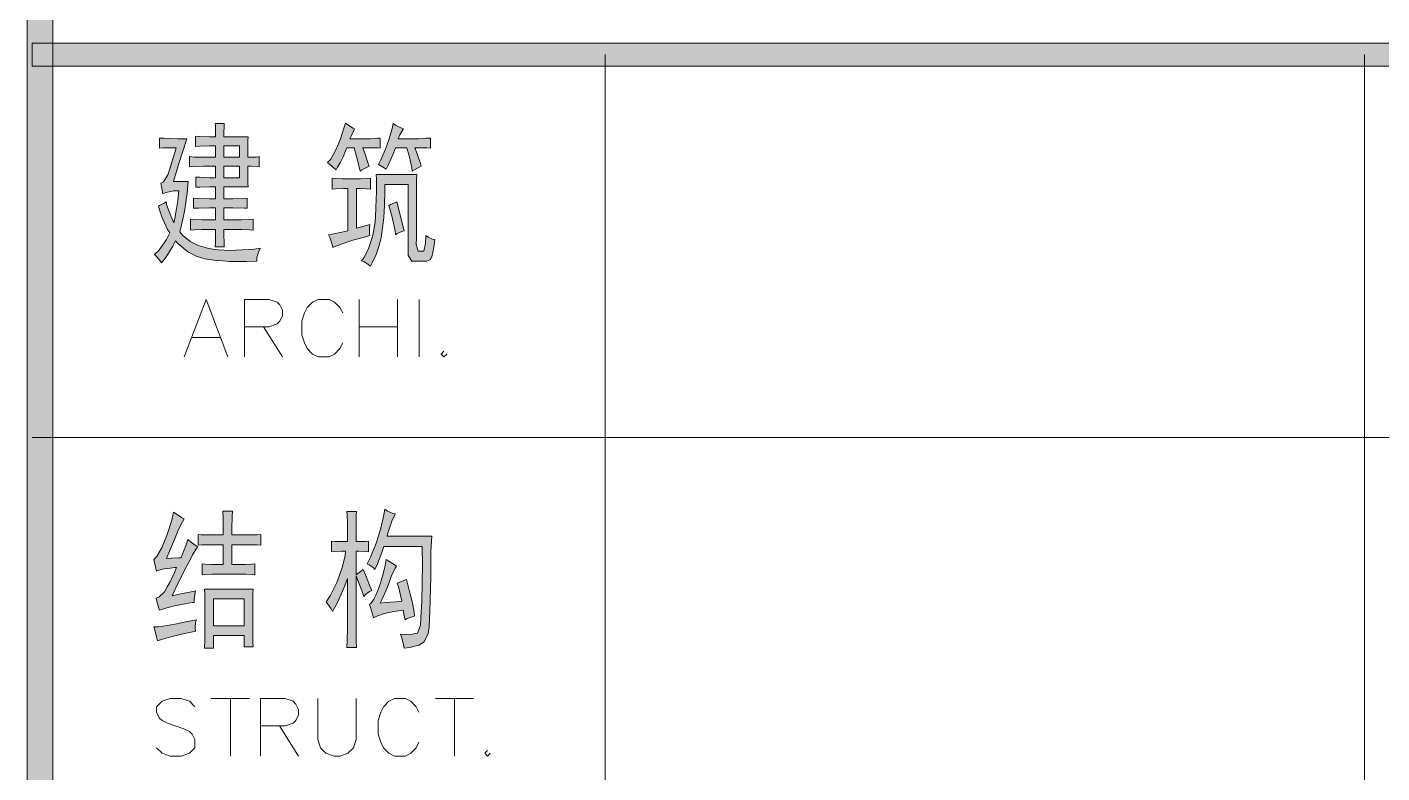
# Model space of a CAD drawing. Header units: millimetres. Extents: x 0 to 414, y 0 to 292.
# Drawn here: x 354.72 to 379.71, y 183.28 to 197.04 of the extents above; entities that cross this region are included whole.
import ezdxf

# ---------------------------------------------------------------- set-up
doc = ezdxf.new("R2010")
doc.units = ezdxf.units.MM

msp = doc.modelspace()

# ---------------------------------------------------------------- hatches: boundary and pattern name
h = msp.add_hatch(color=0)
h.dxf.hatch_style = 2
h.paths.add_polyline_path([(355.194306, 9.846028), (354.721583, 9.846028), (354.721583, 282.620861), (355.194306, 282.620861)])
h = msp.add_hatch(color=0)
h.dxf.hatch_style = 2
h.paths.add_polyline_path([(354.813306, 196.320833), (354.813306, 196.747694), (404.237472, 196.747694), (404.237472, 196.320833)])
h = msp.add_hatch(color=0)
h.paths.add_polyline_path([(358.199972, 195.019083), (358.199972, 195.089639), (358.196444, 195.213111), (358.192917, 195.2625), (358.358722, 195.2625), (358.355194, 195.213111), (358.351667, 195.089639), (358.351667, 195.019083), (358.799694, 195.019083), (358.796167, 194.952056), (358.792639, 194.761556), (358.792639, 194.641611), (358.849083, 194.641611), (358.954917, 194.645139), (359.000778, 194.652194), (359.000778, 194.465222), (358.958444, 194.46875), (358.852611, 194.475806), (358.792639, 194.475806), (358.792639, 194.352333), (358.796167, 194.165361), (358.799694, 194.098333), (358.351667, 194.098333), (358.351667, 193.876083), (358.513944, 193.876083), (358.729139, 193.879611), (358.782056, 193.886667), (358.782056, 193.699694), (358.732667, 193.703222), (358.517472, 193.710278), (358.351667, 193.710278), (358.351667, 193.488028), (358.598611, 193.488028), (358.67975, 193.488028), (358.824389, 193.491556), (358.891417, 193.498611), (358.891417, 193.297528), (358.824389, 193.304583), (358.67975, 193.311639), (358.598611, 193.311639), (358.351667, 193.311639), (358.351667, 193.216389), (358.355194, 193.054111), (358.358722, 192.987083), (358.192917, 192.987083), (358.196444, 193.054111), (358.199972, 193.216389), (358.199972, 193.311639), (358.009472, 193.311639), (357.945972, 193.311639), (357.808389, 193.304583), (357.734306, 193.297528), (357.734306, 193.498611), (357.804861, 193.491556), (357.945972, 193.488028), (358.016528, 193.488028), (358.199972, 193.488028), (358.199972, 193.710278), (358.083556, 193.710278), (357.882472, 193.703222), (357.794278, 193.699694), (357.794278, 193.886667), (357.886, 193.879611), (358.087083, 193.876083), (358.199972, 193.876083), (358.199972, 194.098333), (358.094139, 194.098333), (357.910694, 194.091278), (357.836611, 194.08775), (357.836611, 194.274722), (357.910694, 194.271194), (358.094139, 194.264139), (358.199972, 194.264139), (358.199972, 194.475806), (358.051806, 194.475806), (357.977722, 194.475806), (357.808389, 194.46875), (357.720194, 194.465222), (357.720194, 194.652194), (357.808389, 194.645139), (357.977722, 194.641611), (358.051806, 194.641611), (358.199972, 194.641611), (358.199972, 194.853278), (358.087083, 194.853278), (357.900111, 194.846222), (357.826028, 194.839167), (357.826028, 195.029667), (357.900111, 195.022611), (358.087083, 195.019083)])
h.paths.add_polyline_path([(358.640944, 194.264139), (358.640944, 194.475806), (358.351667, 194.475806), (358.351667, 194.264139)])
h.paths.add_polyline_path([(358.640944, 194.641611), (358.640944, 194.853278), (358.351667, 194.853278), (358.351667, 194.641611)])
h = msp.add_hatch(color=0)
h.dxf.hatch_style = 2
h.paths.add_polyline_path([(360.761139, 195.163722), (360.7435, 195.124917), (360.697639, 195.033194), (360.672944, 194.983806), (360.962222, 194.983806), (361.050417, 194.983806), (361.188, 194.990861), (361.237389, 194.994389), (361.237389, 194.807417), (361.195056, 194.814472), (361.082167, 194.818), (361.011611, 194.818), (360.912833, 194.818), (360.955167, 194.698056), (361.011611, 194.525194), (361.02925, 194.475806), (360.983389, 194.451111), (360.898722, 194.408778), (360.863444, 194.387611), (360.852861, 194.437), (360.799944, 194.652194), (360.754083, 194.818), (360.620028, 194.818), (360.595333, 194.758028), (360.549472, 194.648667), (360.524778, 194.602806), (360.503611, 194.553417), (360.450694, 194.458167), (360.422472, 194.408778), (360.383667, 194.440528), (360.306056, 194.507556), (360.263722, 194.542833), (360.323694, 194.606333), (360.418944, 194.775667), (360.45775, 194.877972), (360.500083, 194.980278), (360.567111, 195.177833), (360.595333, 195.273083), (360.651778, 195.234278), (360.732917, 195.177833)])
h = msp.add_hatch(color=0)
h.dxf.hatch_style = 2
h.paths.add_polyline_path([(361.34675, 194.419361), (361.307944, 194.447583), (361.237389, 194.489917), (361.202111, 194.507556), (361.244444, 194.592222), (361.325583, 194.775667), (361.360861, 194.877972), (361.399667, 194.980278), (361.456111, 195.174306), (361.477278, 195.2625), (361.519611, 195.234278), (361.614861, 195.184889), (361.667778, 195.163722), (361.650139, 195.146083), (361.597222, 195.057889), (361.569, 194.983806), (361.868861, 194.983806), (361.939417, 194.983806), (362.084056, 194.990861), (362.161667, 194.994389), (362.161667, 194.807417), (362.098167, 194.814472), (361.957056, 194.818), (361.875917, 194.818), (361.91825, 194.701583), (361.978222, 194.528722), (361.992333, 194.475806), (361.946472, 194.451111), (361.865333, 194.408778), (361.826528, 194.387611), (361.819472, 194.451111), (361.770083, 194.669833), (361.72775, 194.818), (361.519611, 194.818), (361.480806, 194.719222), (361.396139, 194.518139)])
h = msp.add_hatch(color=0)
h.dxf.hatch_style = 2
h.paths.add_polyline_path([(357.667278, 194.983806), (357.656694, 194.941472), (357.529694, 194.546361), (357.420333, 194.197111), (357.691972, 194.197111), (357.674333, 193.981917), (357.632, 193.675), (357.614361, 193.586806), (357.596722, 193.498611), (357.557917, 193.336333), (357.53675, 193.265778), (357.593194, 193.195222), (357.72725, 193.085861), (357.801333, 193.050583), (357.875417, 193.011778), (358.051806, 192.962389), (358.150583, 192.948278), (358.249361, 192.934167), (358.464556, 192.923583), (358.573917, 192.927111), (358.686806, 192.930639), (358.912583, 192.948278), (359.025472, 192.965917), (358.993722, 192.909472), (358.961972, 192.789528), (358.958444, 192.7225), (358.767944, 192.715444), (358.453972, 192.718972), (358.3305, 192.729556), (358.207028, 192.736611), (358.002417, 192.768361), (357.921278, 192.793056), (357.840139, 192.81775), (357.709611, 192.884778), (357.656694, 192.923583), (357.603778, 192.962389), (357.505, 193.050583), (357.459139, 193.099972), (357.40975, 193.001194), (357.28275, 192.793056), (357.201611, 192.69075), (357.173389, 192.733083), (357.106361, 192.810694), (357.071083, 192.845972), (357.152222, 192.923583), (357.293333, 193.121139), (357.353306, 193.244611), (357.3145, 193.311639), (357.254528, 193.431583), (357.233361, 193.488028), (357.208667, 193.544472), (357.166333, 193.671472), (357.145167, 193.742028), (357.166333, 193.749083), (357.236889, 193.787889), (357.286278, 193.819639), (357.296861, 193.752611), (357.370944, 193.558583), (357.427389, 193.431583), (357.455611, 193.548), (357.501472, 193.840806), (357.519111, 194.020722), (357.427389, 194.020722), (357.28275, 193.9925), (357.226306, 193.964278), (357.1875, 194.165361), (357.236889, 194.186528), (357.318028, 194.317056), (357.353306, 194.426417), (357.385056, 194.53225), (357.445028, 194.729806), (357.469722, 194.818), (357.385056, 194.818), (357.233361, 194.814472), (357.162806, 194.807417), (357.162806, 194.994389), (357.243944, 194.990861), (357.497944, 194.983806)])
h = msp.add_hatch(color=0)
h.dxf.hatch_style = 2
h.paths.add_polyline_path([(360.814056, 194.242972), (360.8705, 194.242972), (360.990444, 194.2465), (361.053944, 194.253556), (361.053944, 194.052472), (360.983389, 194.059528), (360.852861, 194.063056), (360.796417, 194.063056), (360.796417, 193.332806), (361.046889, 193.399833), (361.039833, 193.332806), (361.039833, 193.234028), (361.046889, 193.19875), (360.986917, 193.181111), (360.831694, 193.138778), (360.732917, 193.110556), (360.637667, 193.082333), (360.450694, 193.015306), (360.3625, 192.9765), (360.351917, 193.032944), (360.309583, 193.149361), (360.281361, 193.209333), (360.351917, 193.219917), (360.528306, 193.258722), (360.637667, 193.286944), (360.637667, 194.063056), (360.560056, 194.063056), (360.411889, 194.059528), (360.348389, 194.052472), (360.348389, 194.253556), (360.411889, 194.2465), (360.542417, 194.242972), (360.605917, 194.242972)])
h = msp.add_hatch(color=0)
h.dxf.hatch_style = 2
h.paths.add_polyline_path([(361.911194, 194.320583), (361.907667, 194.218278), (361.904139, 194.02425), (361.904139, 193.932528), (361.904139, 193.156417), (361.897083, 193.032944), (361.935889, 192.909472), (361.978222, 192.909472), (362.009972, 192.909472), (362.038194, 192.909472), (362.073472, 193.054111), (362.077, 193.19875), (362.119333, 193.167), (362.200472, 193.128194), (362.242806, 193.121139), (362.225167, 192.9765), (362.189889, 192.807167), (362.17225, 192.778944), (362.154611, 192.750722), (362.098167, 192.7225), (362.059361, 192.7225), (361.8865, 192.7225), (361.819472, 192.7225), (361.752444, 192.828333), (361.752444, 192.934167), (361.752444, 194.140667), (361.318528, 194.140667), (361.318528, 194.003083), (361.315, 193.752611), (361.307944, 193.64325), (361.300889, 193.530361), (361.279722, 193.332806), (361.265611, 193.244611), (361.2515, 193.156417), (361.212694, 192.994139), (361.188, 192.923583), (361.163306, 192.8495), (361.096278, 192.704861), (361.053944, 192.634306), (361.015139, 192.666056), (360.934, 192.715444), (360.888139, 192.733083), (360.937528, 192.793056), (361.025722, 192.972972), (361.061, 193.089389), (361.099806, 193.205806), (361.142139, 193.442167), (361.149194, 193.565639), (361.15625, 193.685583), (361.163306, 193.893722), (361.166833, 193.981917), (361.166833, 194.066583), (361.166833, 194.235917), (361.163306, 194.320583)])
h = msp.add_hatch(color=0)
h.dxf.hatch_style = 2
h.paths.add_polyline_path([(361.678361, 193.286944), (361.6325, 193.272833), (361.551361, 193.234028), (361.519611, 193.209333), (361.512556, 193.286944), (361.449056, 193.558583), (361.396139, 193.752611), (361.427889, 193.77025), (361.501972, 193.802), (361.544306, 193.819639)])
h = msp.add_hatch(color=0)
h.dxf.hatch_style = 2
h.paths.add_polyline_path([(357.617889, 187.970583), (357.586139, 187.917667), (357.515583, 187.773028), (357.476778, 187.684833), (357.4415, 187.593111), (357.349778, 187.374389), (357.293333, 187.240333), (357.385056, 187.243861), (357.519111, 187.250917), (357.561444, 187.250917), (357.596722, 187.339111), (357.660222, 187.511972), (357.684917, 187.593111), (357.72725, 187.554306), (357.818972, 187.48375), (357.868361, 187.452), (357.847194, 187.427306), (357.773111, 187.307361), (357.723722, 187.205056), (357.670806, 187.106278), (357.505, 186.778194), (357.395639, 186.552417), (357.529694, 186.580639), (357.748417, 186.622972), (357.826028, 186.640611), (357.815444, 186.580639), (357.801333, 186.474806), (357.801333, 186.428944), (357.766056, 186.425417), (357.632, 186.40425), (357.53675, 186.386611), (357.4415, 186.368972), (357.254528, 186.319583), (357.162806, 186.287833), (357.145167, 186.34075), (357.116944, 186.453639), (357.102833, 186.506556), (357.152222, 186.524194), (357.254528, 186.6265), (357.303917, 186.714694), (357.353306, 186.799361), (357.4415, 186.979278), (357.476778, 187.074528), (357.448556, 187.074528), (357.363889, 187.063944), (357.307444, 187.056889), (357.251, 187.049833), (357.152222, 187.025139), (357.109889, 187.0075), (357.099306, 187.063944), (357.074611, 187.16625), (357.0605, 187.219167), (357.106361, 187.268556), (357.205139, 187.437889), (357.258056, 187.561361), (357.307444, 187.684833), (357.388583, 187.949417), (357.420333, 188.094056), (357.469722, 188.062306), (357.5685, 187.998806)])
h = msp.add_hatch(color=0)
h.dxf.hatch_style = 2
h.paths.add_polyline_path([(358.341083, 187.67425), (358.341083, 187.765972), (358.337556, 187.988222), (358.334028, 188.115222), (358.510417, 188.115222), (358.503361, 188.016444), (358.499833, 187.794194), (358.499833, 187.67425), (358.74325, 187.67425), (358.820861, 187.67425), (358.9655, 187.677778), (359.032528, 187.684833), (359.032528, 187.48375), (358.9655, 187.490806), (358.824389, 187.494333), (358.750306, 187.494333), (358.499833, 187.494333), (358.499833, 187.127444), (358.690333, 187.127444), (358.750306, 187.127444), (358.866722, 187.1345), (358.923167, 187.141556), (358.923167, 186.940472), (358.873778, 186.947528), (358.753833, 186.951056), (358.683278, 186.951056), (358.199972, 186.951056), (358.129417, 186.951056), (358.005944, 186.947528), (357.953028, 186.940472), (357.953028, 187.141556), (358.005944, 187.1345), (358.122361, 187.127444), (358.185861, 187.127444), (358.341083, 187.127444), (358.341083, 187.494333), (358.161167, 187.494333), (358.083556, 187.494333), (357.942444, 187.490806), (357.875417, 187.48375), (357.875417, 187.684833), (357.931861, 187.677778), (358.062389, 187.67425), (358.143528, 187.67425)])
h = msp.add_hatch(color=0)
h.dxf.hatch_style = 2
h.paths.add_polyline_path([(360.930472, 186.541833), (360.895194, 186.647667), (360.824639, 186.834639), (360.789361, 186.919306), (360.789361, 186.076167), (360.789361, 185.95975), (360.792889, 185.719861), (360.796417, 185.599917), (360.620028, 185.599917), (360.627083, 185.726917), (360.630611, 185.963278), (360.630611, 186.076167), (360.630611, 186.873444), (360.58475, 186.735861), (360.447167, 186.428944), (360.355444, 186.263139), (360.33075, 186.309), (360.270778, 186.397194), (360.239028, 186.443056), (360.313111, 186.552417), (360.436583, 186.799361), (360.485972, 186.933417), (360.531833, 187.071), (360.588278, 187.289722), (360.595333, 187.374389), (360.528306, 187.374389), (360.401306, 187.367333), (360.337806, 187.360278), (360.337806, 187.561361), (360.401306, 187.554306), (360.545944, 187.550778), (360.630611, 187.550778), (360.630611, 187.804778), (360.630611, 187.889444), (360.627083, 188.037611), (360.620028, 188.104639), (360.796417, 188.104639), (360.792889, 188.048194), (360.789361, 187.900028), (360.789361, 187.804778), (360.789361, 187.550778), (360.842278, 187.550778), (360.958694, 187.554306), (361.022194, 187.561361), (361.022194, 187.360278), (360.958694, 187.367333), (360.842278, 187.374389), (360.789361, 187.374389), (360.789361, 186.940472), (360.821111, 186.961639), (360.888139, 187.011028), (360.919889, 187.03925), (360.962222, 186.940472), (361.039833, 186.746444), (361.078639, 186.651194), (361.039833, 186.630028), (360.96575, 186.573583)])
h = msp.add_hatch(color=0)
h.dxf.hatch_style = 2
h.paths.add_polyline_path([(361.512556, 188.062306), (361.491389, 188.0235), (361.452583, 187.92825), (361.431417, 187.871806), (361.413778, 187.815361), (361.3785, 187.706), (361.360861, 187.649556), (362.186361, 187.649556), (362.179306, 187.568417), (362.17225, 187.360278), (362.168722, 187.240333), (362.168722, 186.901667), (362.151083, 186.270194), (362.136972, 185.977389), (362.119333, 185.853917), (362.048778, 185.702222), (361.999389, 185.670472), (361.946472, 185.638722), (361.784194, 185.599917), (361.678361, 185.585806), (361.667778, 185.649306), (361.636028, 185.776306), (361.611333, 185.843333), (361.699528, 185.836278), (361.830056, 185.843333), (361.875917, 185.853917), (361.921778, 185.8645), (361.978222, 186.009139), (361.985278, 186.143194), (362.002917, 186.453639), (362.0135, 187.113333), (362.009972, 187.462583), (361.304417, 187.462583), (361.265611, 187.349694), (361.184472, 187.141556), (361.138611, 187.03925), (361.103333, 187.074528), (361.032778, 187.123917), (360.9975, 187.141556), (361.057472, 187.2615), (361.163306, 187.522556), (361.202111, 187.660139), (361.244444, 187.80125), (361.304417, 188.044667), (361.318528, 188.1505), (361.371444, 188.115222), (361.466694, 188.072889)])
h = msp.add_hatch(color=0)
h.dxf.hatch_style = 2
h.paths.add_polyline_path([(361.660722, 186.287833), (361.614861, 186.280778), (361.484333, 186.259611), (361.399667, 186.241972), (361.315, 186.224333), (361.170361, 186.174944), (361.113917, 186.143194), (361.096278, 186.210222), (361.057472, 186.337222), (361.036306, 186.397194), (361.061, 186.407778), (361.120972, 186.492444), (361.152722, 186.563), (361.188, 186.637083), (361.240917, 186.781722), (361.262083, 186.855806), (361.28325, 186.933417), (361.325583, 187.113333), (361.34675, 187.219167), (361.396139, 187.190944), (361.491389, 187.127444), (361.53725, 187.095694), (361.512556, 187.063944), (361.438472, 186.905194), (361.392611, 186.778194), (361.343222, 186.654722), (361.265611, 186.474806), (361.237389, 186.418361), (361.329111, 186.425417), (361.526667, 186.443056), (361.636028, 186.453639), (361.618389, 186.53125), (361.579583, 186.697056), (361.551361, 186.78525), (361.720694, 186.852278), (361.745389, 186.757028), (361.79125, 186.580639), (361.812417, 186.495972), (361.830056, 186.414833), (361.861806, 186.252556), (361.868861, 186.174944), (361.823, 186.164361), (361.734806, 186.132611), (361.696, 186.107917), (361.685417, 186.157306), (361.667778, 186.249028)])
h = msp.add_hatch(color=0)
h.paths.add_polyline_path([(358.891417, 186.675889), (358.887889, 186.601806), (358.884361, 186.443056), (358.884361, 186.351333), (358.884361, 185.977389), (358.884361, 185.871556), (358.887889, 185.688111), (358.891417, 185.6105), (358.725611, 185.6105), (358.725611, 185.822167), (358.161167, 185.822167), (358.161167, 185.585806), (357.991833, 185.585806), (357.998889, 185.730444), (358.002417, 185.920944), (358.002417, 185.963278), (358.002417, 186.376028), (358.002417, 186.443056), (357.998889, 186.591222), (357.991833, 186.675889)])
h.paths.add_polyline_path([(358.725611, 185.998556), (358.725611, 186.495972), (358.161167, 186.495972), (358.161167, 185.998556)])
h = msp.add_hatch(color=0)
h.dxf.hatch_style = 2
h.paths.add_polyline_path([(357.843667, 186.107917), (357.829556, 186.058528), (357.8225, 185.952694), (357.826028, 185.899778), (357.748417, 185.882139), (357.5685, 185.843333), (357.469722, 185.822167), (357.370944, 185.797472), (357.198083, 185.748083), (357.127528, 185.719861), (357.109889, 185.793944), (357.078139, 185.920944), (357.0605, 185.977389), (357.148694, 185.980917), (357.307444, 186.002083), (357.378, 186.016194), (357.448556, 186.026778), (357.681389, 186.076167)])

# ---------------------------------------------------------------- linework, layer by layer
at = {"color": 0, "lineweight": 0}
for points in [[(355.194306, 9.846028), (354.721583, 9.846028), (354.721583, 282.620861), (355.194306, 282.620861)], [(354.813306, 196.320833), (354.813306, 196.747694), (404.237472, 196.747694), (404.237472, 196.320833)], [(358.199972, 195.019083), (358.199972, 195.089639), (358.196444, 195.213111), (358.192917, 195.2625), (358.358722, 195.2625), (358.355194, 195.213111), (358.351667, 195.089639), (358.351667, 195.019083), (358.799694, 195.019083), (358.796167, 194.952056), (358.792639, 194.761556), (358.792639, 194.641611), (358.849083, 194.641611), (358.954917, 194.645139), (359.000778, 194.652194), (359.000778, 194.465222), (358.958444, 194.46875), (358.852611, 194.475806), (358.792639, 194.475806), (358.792639, 194.352333), (358.796167, 194.165361), (358.799694, 194.098333), (358.351667, 194.098333), (358.351667, 193.876083), (358.513944, 193.876083), (358.729139, 193.879611), (358.782056, 193.886667), (358.782056, 193.699694), (358.732667, 193.703222), (358.517472, 193.710278), (358.351667, 193.710278), (358.351667, 193.488028), (358.598611, 193.488028), (358.67975, 193.488028), (358.824389, 193.491556), (358.891417, 193.498611), (358.891417, 193.297528), (358.824389, 193.304583), (358.67975, 193.311639), (358.598611, 193.311639), (358.351667, 193.311639), (358.351667, 193.216389), (358.355194, 193.054111), (358.358722, 192.987083), (358.192917, 192.987083), (358.196444, 193.054111), (358.199972, 193.216389), (358.199972, 193.311639), (358.009472, 193.311639), (357.945972, 193.311639), (357.808389, 193.304583), (357.734306, 193.297528), (357.734306, 193.498611), (357.804861, 193.491556), (357.945972, 193.488028), (358.016528, 193.488028), (358.199972, 193.488028), (358.199972, 193.710278), (358.083556, 193.710278), (357.882472, 193.703222), (357.794278, 193.699694), (357.794278, 193.886667), (357.886, 193.879611), (358.087083, 193.876083), (358.199972, 193.876083), (358.199972, 194.098333), (358.094139, 194.098333), (357.910694, 194.091278), (357.836611, 194.08775), (357.836611, 194.274722), (357.910694, 194.271194), (358.094139, 194.264139), (358.199972, 194.264139), (358.199972, 194.475806), (358.051806, 194.475806), (357.977722, 194.475806), (357.808389, 194.46875), (357.720194, 194.465222), (357.720194, 194.652194), (357.808389, 194.645139), (357.977722, 194.641611), (358.051806, 194.641611), (358.199972, 194.641611), (358.199972, 194.853278), (358.087083, 194.853278), (357.900111, 194.846222), (357.826028, 194.839167), (357.826028, 195.029667), (357.900111, 195.022611), (358.087083, 195.019083)], [(360.761139, 195.163722), (360.7435, 195.124917), (360.697639, 195.033194), (360.672944, 194.983806), (360.962222, 194.983806), (361.050417, 194.983806), (361.188, 194.990861), (361.237389, 194.994389), (361.237389, 194.807417), (361.195056, 194.814472), (361.082167, 194.818), (361.011611, 194.818), (360.912833, 194.818), (360.955167, 194.698056), (361.011611, 194.525194), (361.02925, 194.475806), (360.983389, 194.451111), (360.898722, 194.408778), (360.863444, 194.387611), (360.852861, 194.437), (360.799944, 194.652194), (360.754083, 194.818), (360.620028, 194.818), (360.595333, 194.758028), (360.549472, 194.648667), (360.524778, 194.602806), (360.503611, 194.553417), (360.450694, 194.458167), (360.422472, 194.408778), (360.383667, 194.440528), (360.306056, 194.507556), (360.263722, 194.542833), (360.323694, 194.606333), (360.418944, 194.775667), (360.45775, 194.877972), (360.500083, 194.980278), (360.567111, 195.177833), (360.595333, 195.273083), (360.651778, 195.234278), (360.732917, 195.177833)], [(361.34675, 194.419361), (361.307944, 194.447583), (361.237389, 194.489917), (361.202111, 194.507556), (361.244444, 194.592222), (361.325583, 194.775667), (361.360861, 194.877972), (361.399667, 194.980278), (361.456111, 195.174306), (361.477278, 195.2625), (361.519611, 195.234278), (361.614861, 195.184889), (361.667778, 195.163722), (361.650139, 195.146083), (361.597222, 195.057889), (361.569, 194.983806), (361.868861, 194.983806), (361.939417, 194.983806), (362.084056, 194.990861), (362.161667, 194.994389), (362.161667, 194.807417), (362.098167, 194.814472), (361.957056, 194.818), (361.875917, 194.818), (361.91825, 194.701583), (361.978222, 194.528722), (361.992333, 194.475806), (361.946472, 194.451111), (361.865333, 194.408778), (361.826528, 194.387611), (361.819472, 194.451111), (361.770083, 194.669833), (361.72775, 194.818), (361.519611, 194.818), (361.480806, 194.719222), (361.396139, 194.518139)], [(357.667278, 194.983806), (357.656694, 194.941472), (357.529694, 194.546361), (357.420333, 194.197111), (357.691972, 194.197111), (357.674333, 193.981917), (357.632, 193.675), (357.614361, 193.586806), (357.596722, 193.498611), (357.557917, 193.336333), (357.53675, 193.265778), (357.593194, 193.195222), (357.72725, 193.085861), (357.801333, 193.050583), (357.875417, 193.011778), (358.051806, 192.962389), (358.150583, 192.948278), (358.249361, 192.934167), (358.464556, 192.923583), (358.573917, 192.927111), (358.686806, 192.930639), (358.912583, 192.948278), (359.025472, 192.965917), (358.993722, 192.909472), (358.961972, 192.789528), (358.958444, 192.7225), (358.767944, 192.715444), (358.453972, 192.718972), (358.3305, 192.729556), (358.207028, 192.736611), (358.002417, 192.768361), (357.921278, 192.793056), (357.840139, 192.81775), (357.709611, 192.884778), (357.656694, 192.923583), (357.603778, 192.962389), (357.505, 193.050583), (357.459139, 193.099972), (357.40975, 193.001194), (357.28275, 192.793056), (357.201611, 192.69075), (357.173389, 192.733083), (357.106361, 192.810694), (357.071083, 192.845972), (357.152222, 192.923583), (357.293333, 193.121139), (357.353306, 193.244611), (357.3145, 193.311639), (357.254528, 193.431583), (357.233361, 193.488028), (357.208667, 193.544472), (357.166333, 193.671472), (357.145167, 193.742028), (357.166333, 193.749083), (357.236889, 193.787889), (357.286278, 193.819639), (357.296861, 193.752611), (357.370944, 193.558583), (357.427389, 193.431583), (357.455611, 193.548), (357.501472, 193.840806), (357.519111, 194.020722), (357.427389, 194.020722), (357.28275, 193.9925), (357.226306, 193.964278), (357.1875, 194.165361), (357.236889, 194.186528), (357.318028, 194.317056), (357.353306, 194.426417), (357.385056, 194.53225), (357.445028, 194.729806), (357.469722, 194.818), (357.385056, 194.818), (357.233361, 194.814472), (357.162806, 194.807417), (357.162806, 194.994389), (357.243944, 194.990861), (357.497944, 194.983806)], [(358.640944, 194.641611), (358.640944, 194.853278), (358.351667, 194.853278), (358.351667, 194.641611)], [(358.640944, 194.264139), (358.640944, 194.475806), (358.351667, 194.475806), (358.351667, 194.264139)], [(360.814056, 194.242972), (360.8705, 194.242972), (360.990444, 194.2465), (361.053944, 194.253556), (361.053944, 194.052472), (360.983389, 194.059528), (360.852861, 194.063056), (360.796417, 194.063056), (360.796417, 193.332806), (361.046889, 193.399833), (361.039833, 193.332806), (361.039833, 193.234028), (361.046889, 193.19875), (360.986917, 193.181111), (360.831694, 193.138778), (360.732917, 193.110556), (360.637667, 193.082333), (360.450694, 193.015306), (360.3625, 192.9765), (360.351917, 193.032944), (360.309583, 193.149361), (360.281361, 193.209333), (360.351917, 193.219917), (360.528306, 193.258722), (360.637667, 193.286944), (360.637667, 194.063056), (360.560056, 194.063056), (360.411889, 194.059528), (360.348389, 194.052472), (360.348389, 194.253556), (360.411889, 194.2465), (360.542417, 194.242972), (360.605917, 194.242972)], [(361.911194, 194.320583), (361.907667, 194.218278), (361.904139, 194.02425), (361.904139, 193.932528), (361.904139, 193.156417), (361.897083, 193.032944), (361.935889, 192.909472), (361.978222, 192.909472), (362.009972, 192.909472), (362.038194, 192.909472), (362.073472, 193.054111), (362.077, 193.19875), (362.119333, 193.167), (362.200472, 193.128194), (362.242806, 193.121139), (362.225167, 192.9765), (362.189889, 192.807167), (362.17225, 192.778944), (362.154611, 192.750722), (362.098167, 192.7225), (362.059361, 192.7225), (361.8865, 192.7225), (361.819472, 192.7225), (361.752444, 192.828333), (361.752444, 192.934167), (361.752444, 194.140667), (361.318528, 194.140667), (361.318528, 194.003083), (361.315, 193.752611), (361.307944, 193.64325), (361.300889, 193.530361), (361.279722, 193.332806), (361.265611, 193.244611), (361.2515, 193.156417), (361.212694, 192.994139), (361.188, 192.923583), (361.163306, 192.8495), (361.096278, 192.704861), (361.053944, 192.634306), (361.015139, 192.666056), (360.934, 192.715444), (360.888139, 192.733083), (360.937528, 192.793056), (361.025722, 192.972972), (361.061, 193.089389), (361.099806, 193.205806), (361.142139, 193.442167), (361.149194, 193.565639), (361.15625, 193.685583), (361.163306, 193.893722), (361.166833, 193.981917), (361.166833, 194.066583), (361.166833, 194.235917), (361.163306, 194.320583)], [(361.678361, 193.286944), (361.6325, 193.272833), (361.551361, 193.234028), (361.519611, 193.209333), (361.512556, 193.286944), (361.449056, 193.558583), (361.396139, 193.752611), (361.427889, 193.77025), (361.501972, 193.802), (361.544306, 193.819639)], [(357.617889, 187.970583), (357.586139, 187.917667), (357.515583, 187.773028), (357.476778, 187.684833), (357.4415, 187.593111), (357.349778, 187.374389), (357.293333, 187.240333), (357.385056, 187.243861), (357.519111, 187.250917), (357.561444, 187.250917), (357.596722, 187.339111), (357.660222, 187.511972), (357.684917, 187.593111), (357.72725, 187.554306), (357.818972, 187.48375), (357.868361, 187.452), (357.847194, 187.427306), (357.773111, 187.307361), (357.723722, 187.205056), (357.670806, 187.106278), (357.505, 186.778194), (357.395639, 186.552417), (357.529694, 186.580639), (357.748417, 186.622972), (357.826028, 186.640611), (357.815444, 186.580639), (357.801333, 186.474806), (357.801333, 186.428944), (357.766056, 186.425417), (357.632, 186.40425), (357.53675, 186.386611), (357.4415, 186.368972), (357.254528, 186.319583), (357.162806, 186.287833), (357.145167, 186.34075), (357.116944, 186.453639), (357.102833, 186.506556), (357.152222, 186.524194), (357.254528, 186.6265), (357.303917, 186.714694), (357.353306, 186.799361), (357.4415, 186.979278), (357.476778, 187.074528), (357.448556, 187.074528), (357.363889, 187.063944), (357.307444, 187.056889), (357.251, 187.049833), (357.152222, 187.025139), (357.109889, 187.0075), (357.099306, 187.063944), (357.074611, 187.16625), (357.0605, 187.219167), (357.106361, 187.268556), (357.205139, 187.437889), (357.258056, 187.561361), (357.307444, 187.684833), (357.388583, 187.949417), (357.420333, 188.094056), (357.469722, 188.062306), (357.5685, 187.998806)], [(358.341083, 187.67425), (358.341083, 187.765972), (358.337556, 187.988222), (358.334028, 188.115222), (358.510417, 188.115222), (358.503361, 188.016444), (358.499833, 187.794194), (358.499833, 187.67425), (358.74325, 187.67425), (358.820861, 187.67425), (358.9655, 187.677778), (359.032528, 187.684833), (359.032528, 187.48375), (358.9655, 187.490806), (358.824389, 187.494333), (358.750306, 187.494333), (358.499833, 187.494333), (358.499833, 187.127444), (358.690333, 187.127444), (358.750306, 187.127444), (358.866722, 187.1345), (358.923167, 187.141556), (358.923167, 186.940472), (358.873778, 186.947528), (358.753833, 186.951056), (358.683278, 186.951056), (358.199972, 186.951056), (358.129417, 186.951056), (358.005944, 186.947528), (357.953028, 186.940472), (357.953028, 187.141556), (358.005944, 187.1345), (358.122361, 187.127444), (358.185861, 187.127444), (358.341083, 187.127444), (358.341083, 187.494333), (358.161167, 187.494333), (358.083556, 187.494333), (357.942444, 187.490806), (357.875417, 187.48375), (357.875417, 187.684833), (357.931861, 187.677778), (358.062389, 187.67425), (358.143528, 187.67425)], [(360.930472, 186.541833), (360.895194, 186.647667), (360.824639, 186.834639), (360.789361, 186.919306), (360.789361, 186.076167), (360.789361, 185.95975), (360.792889, 185.719861), (360.796417, 185.599917), (360.620028, 185.599917), (360.627083, 185.726917), (360.630611, 185.963278), (360.630611, 186.076167), (360.630611, 186.873444), (360.58475, 186.735861), (360.447167, 186.428944), (360.355444, 186.263139), (360.33075, 186.309), (360.270778, 186.397194), (360.239028, 186.443056), (360.313111, 186.552417), (360.436583, 186.799361), (360.485972, 186.933417), (360.531833, 187.071), (360.588278, 187.289722), (360.595333, 187.374389), (360.528306, 187.374389), (360.401306, 187.367333), (360.337806, 187.360278), (360.337806, 187.561361), (360.401306, 187.554306), (360.545944, 187.550778), (360.630611, 187.550778), (360.630611, 187.804778), (360.630611, 187.889444), (360.627083, 188.037611), (360.620028, 188.104639), (360.796417, 188.104639), (360.792889, 188.048194), (360.789361, 187.900028), (360.789361, 187.804778), (360.789361, 187.550778), (360.842278, 187.550778), (360.958694, 187.554306), (361.022194, 187.561361), (361.022194, 187.360278), (360.958694, 187.367333), (360.842278, 187.374389), (360.789361, 187.374389), (360.789361, 186.940472), (360.821111, 186.961639), (360.888139, 187.011028), (360.919889, 187.03925), (360.962222, 186.940472), (361.039833, 186.746444), (361.078639, 186.651194), (361.039833, 186.630028), (360.96575, 186.573583)], [(361.512556, 188.062306), (361.491389, 188.0235), (361.452583, 187.92825), (361.431417, 187.871806), (361.413778, 187.815361), (361.3785, 187.706), (361.360861, 187.649556), (362.186361, 187.649556), (362.179306, 187.568417), (362.17225, 187.360278), (362.168722, 187.240333), (362.168722, 186.901667), (362.151083, 186.270194), (362.136972, 185.977389), (362.119333, 185.853917), (362.048778, 185.702222), (361.999389, 185.670472), (361.946472, 185.638722), (361.784194, 185.599917), (361.678361, 185.585806), (361.667778, 185.649306), (361.636028, 185.776306), (361.611333, 185.843333), (361.699528, 185.836278), (361.830056, 185.843333), (361.875917, 185.853917), (361.921778, 185.8645), (361.978222, 186.009139), (361.985278, 186.143194), (362.002917, 186.453639), (362.0135, 187.113333), (362.009972, 187.462583), (361.304417, 187.462583), (361.265611, 187.349694), (361.184472, 187.141556), (361.138611, 187.03925), (361.103333, 187.074528), (361.032778, 187.123917), (360.9975, 187.141556), (361.057472, 187.2615), (361.163306, 187.522556), (361.202111, 187.660139), (361.244444, 187.80125), (361.304417, 188.044667), (361.318528, 188.1505), (361.371444, 188.115222), (361.466694, 188.072889)], [(361.660722, 186.287833), (361.614861, 186.280778), (361.484333, 186.259611), (361.399667, 186.241972), (361.315, 186.224333), (361.170361, 186.174944), (361.113917, 186.143194), (361.096278, 186.210222), (361.057472, 186.337222), (361.036306, 186.397194), (361.061, 186.407778), (361.120972, 186.492444), (361.152722, 186.563), (361.188, 186.637083), (361.240917, 186.781722), (361.262083, 186.855806), (361.28325, 186.933417), (361.325583, 187.113333), (361.34675, 187.219167), (361.396139, 187.190944), (361.491389, 187.127444), (361.53725, 187.095694), (361.512556, 187.063944), (361.438472, 186.905194), (361.392611, 186.778194), (361.343222, 186.654722), (361.265611, 186.474806), (361.237389, 186.418361), (361.329111, 186.425417), (361.526667, 186.443056), (361.636028, 186.453639), (361.618389, 186.53125), (361.579583, 186.697056), (361.551361, 186.78525), (361.720694, 186.852278), (361.745389, 186.757028), (361.79125, 186.580639), (361.812417, 186.495972), (361.830056, 186.414833), (361.861806, 186.252556), (361.868861, 186.174944), (361.823, 186.164361), (361.734806, 186.132611), (361.696, 186.107917), (361.685417, 186.157306), (361.667778, 186.249028)], [(358.891417, 186.675889), (358.887889, 186.601806), (358.884361, 186.443056), (358.884361, 186.351333), (358.884361, 185.977389), (358.884361, 185.871556), (358.887889, 185.688111), (358.891417, 185.6105), (358.725611, 185.6105), (358.725611, 185.822167), (358.161167, 185.822167), (358.161167, 185.585806), (357.991833, 185.585806), (357.998889, 185.730444), (358.002417, 185.920944), (358.002417, 185.963278), (358.002417, 186.376028), (358.002417, 186.443056), (357.998889, 186.591222), (357.991833, 186.675889)], [(358.725611, 185.998556), (358.725611, 186.495972), (358.161167, 186.495972), (358.161167, 185.998556)], [(357.843667, 186.107917), (357.829556, 186.058528), (357.8225, 185.952694), (357.826028, 185.899778), (357.748417, 185.882139), (357.5685, 185.843333), (357.469722, 185.822167), (357.370944, 185.797472), (357.198083, 185.748083), (357.127528, 185.719861), (357.109889, 185.793944), (357.078139, 185.920944), (357.0605, 185.977389), (357.148694, 185.980917), (357.307444, 186.002083), (357.378, 186.016194), (357.448556, 186.026778), (357.681389, 186.076167)]]:
    msp.add_lwpolyline(points, close=True, dxfattribs=at)
for points in [[(365.386056, 196.536028), (365.386056, 175.549278)], [(379.391333, 196.536028), (379.391333, 175.549278)], [(357.617889, 190.962139), (358.023583, 192.020472), (358.42575, 190.962139)], [(358.729139, 190.962139), (358.729139, 192.020472), (359.184222, 192.020472), (359.332389, 191.971083), (359.385306, 191.921694), (359.434694, 191.819389), (359.434694, 191.720611), (359.385306, 191.618306), (359.332389, 191.568917), (359.184222, 191.516), (358.729139, 191.516)], [(360.545944, 191.77), (360.493028, 191.868778), (360.39425, 191.971083), (360.291944, 192.020472), (360.090861, 192.020472), (359.988556, 191.971083), (359.889778, 191.868778), (359.836861, 191.77), (359.787472, 191.618306), (359.787472, 191.364306), (359.836861, 191.216139), (359.889778, 191.113833), (359.988556, 191.011528), (360.090861, 190.962139), (360.291944, 190.962139), (360.39425, 191.011528), (360.493028, 191.113833), (360.545944, 191.216139)], [(360.845806, 190.962139), (360.845806, 192.020472)], [(361.554889, 192.020472), (361.554889, 190.962139)], [(361.957056, 190.962139), (361.957056, 192.020472)], [(359.081917, 191.516), (359.434694, 190.962139)], [(360.845806, 191.516), (361.554889, 191.516)], [(357.769583, 191.314917), (358.274056, 191.314917)], [(362.412139, 191.064444), (362.359222, 191.011528), (362.412139, 190.962139), (362.461528, 191.011528)], [(354.813306, 189.473417), (404.237472, 189.473417)], [(357.815444, 184.506306), (357.716667, 184.605083), (357.564972, 184.654472), (357.363889, 184.654472), (357.212194, 184.605083), (357.109889, 184.506306), (357.109889, 184.404), (357.159278, 184.301694), (357.212194, 184.252306), (357.310972, 184.202917), (357.614361, 184.100611), (357.716667, 184.051222), (357.766056, 184.001833), (357.815444, 183.899528), (357.815444, 183.747833), (357.716667, 183.649056), (357.564972, 183.596139), (357.363889, 183.596139), (357.212194, 183.649056), (357.109889, 183.747833)], [(358.118833, 184.654472), (358.824389, 184.654472)], [(358.471611, 184.654472), (358.471611, 183.596139)], [(359.025472, 183.596139), (359.025472, 184.654472), (359.480556, 184.654472), (359.63225, 184.605083), (359.681639, 184.555694), (359.731028, 184.453389), (359.731028, 184.354611), (359.681639, 184.252306), (359.63225, 184.202917), (359.480556, 184.15), (359.025472, 184.15)], [(360.087333, 184.654472), (360.087333, 183.899528), (360.136722, 183.747833), (360.2355, 183.649056), (360.387194, 183.596139), (360.4895, 183.596139), (360.641194, 183.649056), (360.739972, 183.747833), (360.792889, 183.899528), (360.792889, 184.654472)], [(361.95, 184.404), (361.900611, 184.506306), (361.801833, 184.605083), (361.699528, 184.654472), (361.498444, 184.654472), (361.396139, 184.605083), (361.297361, 184.506306), (361.244444, 184.404), (361.195056, 184.252306), (361.195056, 184.001833), (361.244444, 183.850139), (361.297361, 183.747833), (361.396139, 183.649056), (361.498444, 183.596139), (361.699528, 183.596139), (361.801833, 183.649056), (361.900611, 183.747833), (361.95, 183.850139)], [(362.253389, 184.654472), (362.958944, 184.654472)], [(362.606167, 184.654472), (362.606167, 183.596139)], [(359.37825, 184.15), (359.731028, 183.596139)], [(363.212944, 183.698444), (363.163556, 183.649056), (363.212944, 183.596139), (363.262333, 183.649056)]]:
    msp.add_lwpolyline(points, dxfattribs=at)

doc.saveas('drawing.dxf')
